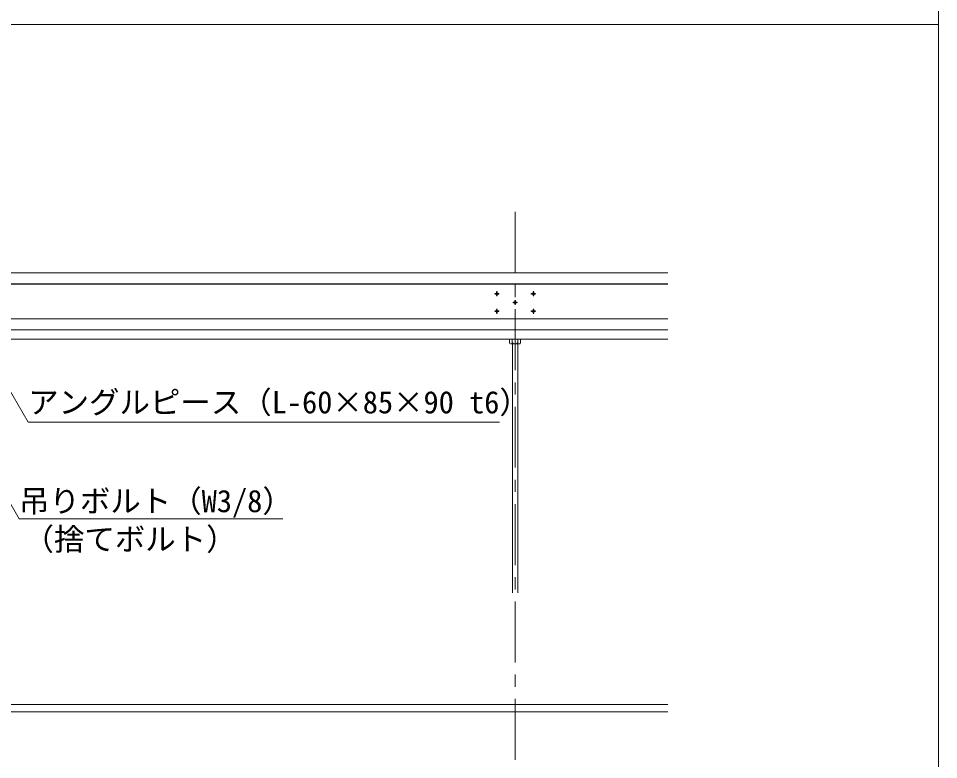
# Model space of a CAD drawing. Units: millimetres at full size, sheet at 1:20; details may follow other scales. Extents: x -4155 to 4045, y -2866 to 2834.
# Drawn here: x 2533 to 4045, y -1451 to -234 of the extents above; entities that cross this region are included whole.
import ezdxf
from ezdxf.enums import TextEntityAlignment as Align

# ---------------------------------------------------------------- set-up
doc = ezdxf.new("R2010")
doc.units = ezdxf.units.MM
doc.header["$LTSCALE"] = 20
doc.linetypes.add('CHAIN1', pattern=[8, 5, -1, 1, -1])
for name, color, linetype, lineweight in [('1-0_断面', 7, 'Continuous', 9), ('1-1_寸法', 7, 'Continuous', 9), ('1-2_文字', 7, 'Continuous', 9), ('F-0_図枠', 7, 'Continuous', 9), ('F-1_レイアウト', 7, 'Continuous', 9)]:
    doc.layers.add(name, color=color, linetype=linetype, lineweight=lineweight)
doc.styles.add('ＭＳ ゴシック', font='')
doc.styles.get('ＭＳ ゴシック').set_extended_font_data('MS Gothic')

msp = doc.modelspace()

# ---------------------------------------------------------------- linework, layer by layer
at = {"layer": '1-0_断面', "color": 4, "linetype": 'CHAIN1'}
msp.add_line((3349.45, -551.68), (3349.45, -2119.03), dxfattribs=at)
at = {"layer": '1-0_断面'}
for p, q in [((-441.02, -651.68), (3600.38, -651.68)), ((-441.02, -669.87), (3600.38, -669.87)), ((-441.02, -670.54), (3600.38, -670.54)), ((3323.44, -686.11), (3315.44, -686.11)), ((3317.94, -685.61), (3316.48, -685.61)), ((3317.94, -686.61), (3316.48, -686.61)), ((3318.94, -684.61), (3318.94, -683.15)), ((3318.94, -689.06), (3318.94, -687.61)), ((3319.44, -690.11), (3319.44, -682.11)), ((3319.94, -684.61), (3319.94, -683.15)), ((3319.94, -689.06), (3319.94, -687.61)), ((3322.4, -685.61), (3320.94, -685.61)), ((3322.4, -686.61), (3320.94, -686.61)), ((3383.44, -686.11), (3375.44, -686.11)), ((3377.94, -685.61), (3376.48, -685.61)), ((3377.94, -686.61), (3376.48, -686.61)), ((3378.94, -684.61), (3378.94, -683.15)), ((3378.94, -689.06), (3378.94, -687.61)), ((3379.44, -690.11), (3379.44, -682.11)), ((3379.94, -684.61), (3379.94, -683.15)), ((3379.94, -689.06), (3379.94, -687.61)), ((3382.4, -685.61), (3380.94, -685.61)), ((3382.4, -686.61), (3380.94, -686.61)), ((3353.45, -700.47), (3345.45, -700.47)), ((3347.95, -699.97), (3346.49, -699.97)), ((3347.95, -700.97), (3346.49, -700.97)), ((3348.95, -698.97), (3348.95, -697.51)), ((3348.95, -703.43), (3348.95, -701.97)), ((3349.45, -704.47), (3349.45, -696.47)), ((3349.95, -698.97), (3349.95, -697.51)), ((3349.95, -703.43), (3349.95, -701.97)), ((3352.41, -699.97), (3350.95, -699.97)), ((3352.41, -700.97), (3350.95, -700.97)), ((3323.44, -714.84), (3315.44, -714.84)), ((3317.94, -714.34), (3316.48, -714.34)), ((3317.94, -715.34), (3316.48, -715.34)), ((3318.94, -713.34), (3318.94, -711.88)), ((3318.94, -717.79), (3318.94, -716.34)), ((3319.44, -718.84), (3319.44, -710.84)), ((3319.94, -713.34), (3319.94, -711.88)), ((3319.94, -717.79), (3319.94, -716.34)), ((3322.4, -714.34), (3320.94, -714.34)), ((3322.4, -715.34), (3320.94, -715.34)), ((3383.44, -714.84), (3375.44, -714.84)), ((3377.94, -714.34), (3376.48, -714.34)), ((3377.94, -715.34), (3376.48, -715.34)), ((3378.94, -713.34), (3378.94, -711.88)), ((3378.94, -717.79), (3378.94, -716.34)), ((3379.44, -718.84), (3379.44, -710.84)), ((3379.94, -713.34), (3379.94, -711.88)), ((3379.94, -717.79), (3379.94, -716.34)), ((3382.4, -714.34), (3380.94, -714.34)), ((3382.4, -715.34), (3380.94, -715.34)), ((-441.02, -727.34), (3600.38, -727.34)), ((-441.02, -745.53), (3600.38, -745.53)), ((-441.02, -760.59), (3600.38, -760.59)), ((-175.46, -760.59), (3600.38, -760.59)), ((3340.32, -766.57), (3340.32, -760.59)), ((3342.57, -768.59), (3356.07, -768.59)), ((3344.82, -766.09), (3344.82, -760.59)), ((3344.95, -1177.59), (3344.95, -768.59)), ((3353.82, -766.09), (3353.82, -760.59)), ((3353.95, -1177.59), (3353.95, -768.59)), ((3358.32, -766.57), (3358.32, -760.59))]:
    msp.add_line(p, q, dxfattribs=at)
for centre, radius, start, end in [((3319.44, -686.11), 3, 170.40593, 189.59407), ((3317.94, -684.61), 1, 270, 0), ((3317.94, -687.61), 1, 0, 90), ((3319.44, -686.11), 3, 80.40593, 99.59407), ((3319.44, -686.11), 3, 260.40593, 279.59407), ((3320.94, -684.61), 1, 180, 270), ((3320.94, -687.61), 1, 90, 180), ((3319.44, -686.11), 3, 350.40593, 9.59407), ((3379.44, -686.11), 3, 170.40593, 189.59407), ((3377.94, -684.61), 1, 270, 0), ((3377.94, -687.61), 1, 0, 90), ((3379.44, -686.11), 3, 80.40593, 99.59407), ((3379.44, -686.11), 3, 260.40593, 279.59407), ((3380.94, -684.61), 1, 180, 270), ((3380.94, -687.61), 1, 90, 180), ((3379.44, -686.11), 3, 350.40593, 9.59407), ((3349.45, -700.47), 3, 170.40593, 189.59407), ((3347.95, -698.97), 1, 270, 0), ((3347.95, -701.97), 1, 0, 90), ((3349.45, -700.47), 3, 80.40593, 99.59407), ((3349.45, -700.47), 3, 260.40593, 279.59407), ((3350.95, -698.97), 1, 180, 270), ((3350.95, -701.97), 1, 90, 180), ((3349.45, -700.47), 3, 350.40593, 9.59407), ((3319.44, -714.84), 3, 170.40593, 189.59407), ((3317.94, -713.34), 1, 270, 0), ((3317.94, -716.34), 1, 0, 90), ((3319.44, -714.84), 3, 80.40593, 99.59407), ((3319.44, -714.84), 3, 260.40593, 279.59407), ((3320.94, -713.34), 1, 180, 270), ((3320.94, -716.34), 1, 90, 180), ((3319.44, -714.84), 3, 350.40593, 9.59407), ((3379.44, -714.84), 3, 170.40593, 189.59407), ((3377.94, -713.34), 1, 270, 0), ((3377.94, -716.34), 1, 0, 90), ((3379.44, -714.84), 3, 80.40593, 99.59407), ((3379.44, -714.84), 3, 260.40593, 279.59407), ((3380.94, -713.34), 1, 180, 270), ((3380.94, -716.34), 1, 90, 180), ((3379.44, -714.84), 3, 350.40593, 9.59407), ((3342.57, -766.33), 2.26, 186.02525, 6.02561), ((3349.32, -763.29), 5.3, 211.89079, 328.10922), ((3356.07, -766.33), 2.26, 173.97441, 353.97475)]:
    msp.add_arc(centre, radius, start, end, dxfattribs=at)
at = {"layer": '1-1_寸法'}
for p, q in [((2502.58, -1372.9), (3600.38, -1372.9)), ((2511.78, -1360.9), (3600.38, -1360.9))]:
    msp.add_line(p, q, dxfattribs=at)
at = {"layer": '1-2_文字'}
for p, q in [((2549.22, -897.25), (2470.32, -760.59)), ((2549.22, -897.25), (3323.61, -897.25)), ((2534.49, -1055.89), (2968.1, -1055.89))]:
    msp.add_line(p, q, dxfattribs=at)
msp.add_lwpolyline([(2534.49, -1055.89), (2453.95, -916.39), (2496.38, -958.82)], dxfattribs=at)
at = {"layer": 'F-0_図枠'}
msp.add_lwpolyline([(4045.15, -2865.65), (4045.15, 329.63), (4045.15, 2834.35)], dxfattribs=at)
at = {"layer": 'F-1_レイアウト'}
msp.add_line((-877.93, -243.87), (4045.15, -243.87), dxfattribs=at)

# ---------------------------------------------------------------- texts
at = {"layer": '1-2_文字', "style": 'ＭＳ ゴシック'}
for s, p in [('アングルピース（L-60×85×90 t6）', (2549.53, -893.61)), ('吊りボルト（W3/8）', (2534.49, -1055.89)), ('（捨てボルト）', (2541.85, -1118.49))]:
    msp.add_text(s, height=36.66, dxfattribs=at).set_placement(p, align=Align.BOTTOM_LEFT)

doc.saveas('drawing.dxf')
